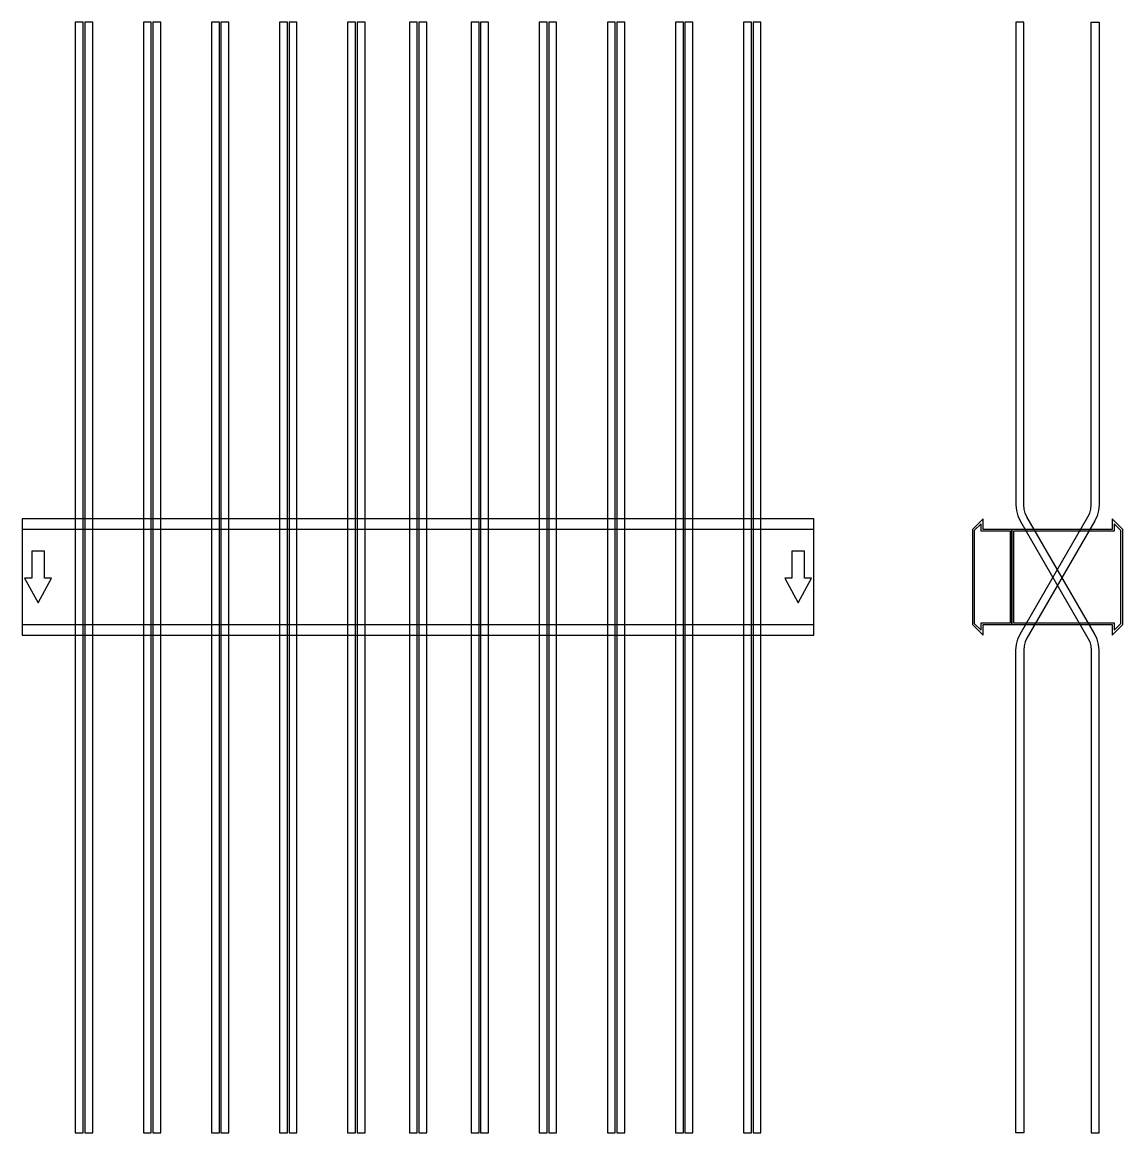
# Model space of a CAD drawing. Extents: x 0 to 1390, y -702 to 701.
import ezdxf

# ---------------------------------------------------------------- set-up
doc = ezdxf.new("R2010")
doc.units = 0
doc.layers.add('Halfen', color=7, linetype='CONTINUOUS')

msp = doc.modelspace()

# ---------------------------------------------------------------- linework, layer by layer
at = {"layer": 'Halfen', "color": 7}
for points in [[(77, -702.262), (77, 700.922), (67, 700.922), (67, -702.262)], [(89, -702.262), (89, 700.922), (79, 700.922), (79, -702.262)], [(163, -702.262), (163, 700.922), (153, 700.922), (153, -702.262)], [(175, -702.262), (175, 700.922), (165, 700.922), (165, -702.262)], [(249, -702.262), (249, 700.922), (239, 700.922), (239, -702.262)], [(261, -702.262), (261, 700.922), (251, 700.922), (251, -702.262)], [(335, -702.262), (335, 700.922), (325, 700.922), (325, -702.262)], [(347, -702.262), (347, 700.922), (337, 700.922), (337, -702.262)], [(421, -702.262), (421, 700.922), (411, 700.922), (411, -702.262)], [(433, -702.262), (433, 700.922), (423, 700.922), (423, -702.262)], [(499, -702.262), (499, 700.922), (489, 700.922), (489, -702.262)], [(511, -702.262), (511, 700.922), (501, 700.922), (501, -702.262)], [(577, -702.262), (577, 700.922), (567, 700.922), (567, -702.262)], [(589, -702.262), (589, 700.922), (579, 700.922), (579, -702.262)], [(663, -702.262), (663, 700.922), (653, 700.922), (653, -702.262)], [(675, -702.262), (675, 700.922), (665, 700.922), (665, -702.262)], [(749, -702.262), (749, 700.922), (739, 700.922), (739, -702.262)], [(761, -702.262), (761, 700.922), (751, 700.922), (751, -702.262)], [(835, -702.262), (835, 700.922), (825, 700.922), (825, -702.262)], [(847, -702.262), (847, 700.922), (837, 700.922), (837, -702.262)], [(921, -702.262), (921, 700.922), (911, 700.922), (911, -702.262)], [(933, -702.262), (933, 700.922), (923, 700.922), (923, -702.262)], [(1360, -702.262), (1360, -92.321), (1359.392, -85.375), (1357.588, -78.64), (1354.641, -72.321), (1269.019, 75.981), (1266.809, 80.72), (1265.456, 85.771), (1265, 90.981), (1265, 161.922), (1265, 700.922), (1255, 700.922), (1255, 161.922), (1255, 90.981), (1255.608, 84.035), (1257.412, 77.3), (1260.359, 70.981), (1345.981, -77.321), (1348.191, -82.06), (1349.544, -87.111), (1350, -92.321), (1350, -702.262)], [(1255, -702.262), (1255, -92.321), (1255.608, -85.375), (1257.412, -78.64), (1260.359, -72.321), (1345.981, 75.981), (1348.191, 80.72), (1349.544, 85.771), (1350, 90.981), (1350, 161.922), (1350, 700.922), (1360, 700.922), (1360, 161.922), (1360, 90.981), (1359.392, 84.035), (1357.588, 77.3), (1354.641, 70.981), (1269.019, -77.321), (1266.809, -82.06), (1265.456, -87.111), (1265, -92.321), (1265, -702.262)], [(0, -73.5), (1000, -73.5), (1000, 73.5), (0, 73.5)], [(1250, -60), (1250, 60), (1213.5, 60), (1213.5, 73.5), (1200, 60), (1200, -60), (1213.5, -73.5), (1213.5, -60)], [(1390, -60), (1390, 60), (1376.5, 73.5), (1376.5, 60), (1250, 60), (1250, -60), (1376.5, -60), (1376.5, -73.5)], [(0, -60), (1000, -60), (1000, 60), (0, 60)], [(1248, -58), (1248, 58), (1211, 58), (1211, 67.25), (1202.5, 58.75), (1202.5, -58.75), (1211, -67.25), (1211, -58)], [(1387.5, -58.75), (1387.5, 58.75), (1379, 67.25), (1379, 58), (1252, 58), (1252, -58), (1379, -58), (1379, -67.25)], [(20, -32.5), (37, -1.5), (28, -1.5), (28, 32.5), (12, 32.5), (12, -1.5), (3, -1.5)], [(980, -32.5), (997, -1.5), (988, -1.5), (988, 32.5), (972, 32.5), (972, -1.5), (963, -1.5)]]:
    msp.add_lwpolyline(points, close=True, dxfattribs=at)

doc.saveas('drawing.dxf')
